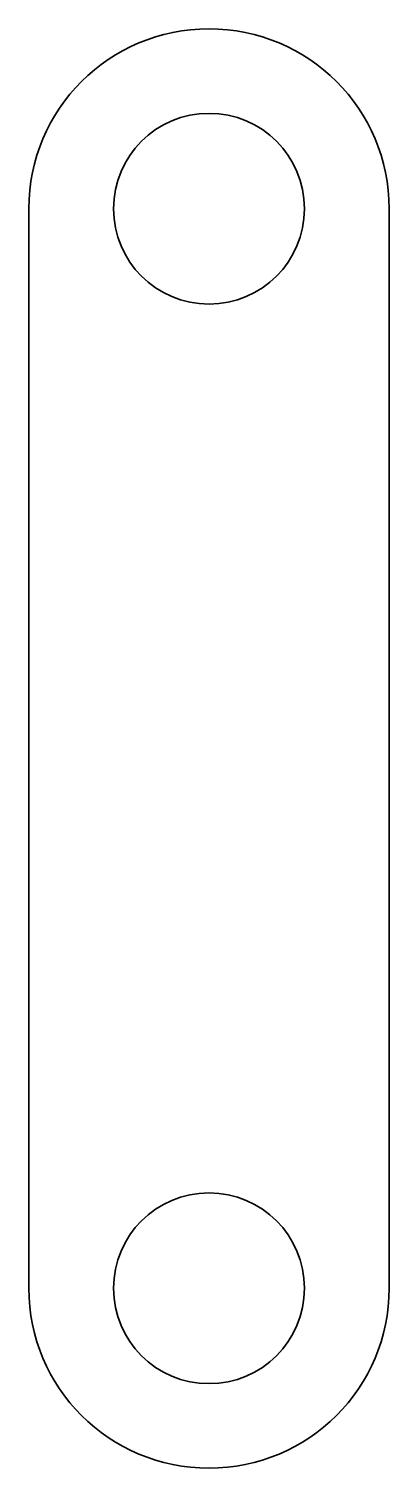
# Model space of a CAD drawing. Header units: inches. Extents: x 0 to 10, y 0 to 40.
import ezdxf

# ---------------------------------------------------------------- set-up
doc = ezdxf.new("R2010")
doc.units = ezdxf.units.IN
doc.header["$MEASUREMENT"] = 0
doc.layers.add('SIMUMAK Visible (ISO)', color=7, linetype='Continuous', lineweight=35)

# ---------------------------------------------------------------- blocks, each defined once
blk = doc.blocks.new('PC-SMB-01-MANI-01_Sheet_PC-SMB-01-MANI-01')
at = {"layer": 'SIMUMAK Visible (ISO)'}
for p, q in [((-5, -15), (-5, 15)), ((5, 15), (5, -15))]:
    blk.add_line(p, q, dxfattribs=at)
for centre in [(0, 15), (0, -15)]:
    blk.add_circle(centre, 2.65, dxfattribs=at)
at = {"layer": 'SIMUMAK Visible (ISO)', "extrusion": (0, 0, -1)}
for centre, start, end in [((0, 15), 360, 180), ((0, -15), 180, 0)]:
    blk.add_arc(centre, 5, start, end, dxfattribs=at)

msp = doc.modelspace()

# ---------------------------------------------------------------- block references
msp.add_blockref('PC-SMB-01-MANI-01_Sheet_PC-SMB-01-MANI-01', (5, 20))

doc.saveas('drawing.dxf')
